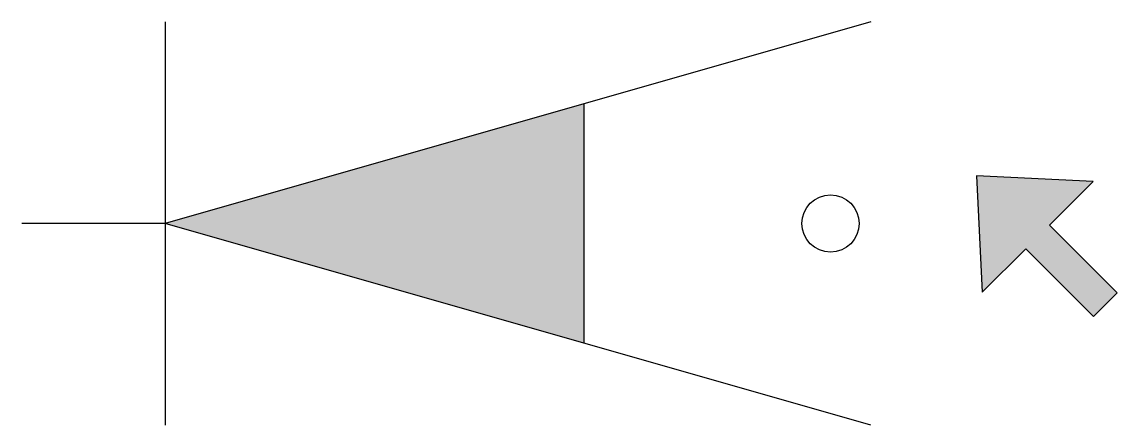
# Model space of a CAD drawing. Extents: x 0 to 11.5, y -2.1 to 2.1.
import ezdxf

# ---------------------------------------------------------------- set-up
doc = ezdxf.new("R2010")
doc.units = 0
doc.layers.get('0').update_dxf_attribs({"lineweight": 25})

msp = doc.modelspace()

# ---------------------------------------------------------------- hatches: boundary and pattern name
h = msp.add_hatch(color=256)
h.dxf.hatch_style = 1
h.paths.add_polyline_path([(11.204, -0.972), (11.452, -0.724), (10.745, -0.017), (11.2, 0.439), (9.981, 0.5), (10.041, -0.72), (10.497, -0.264)])

# ---------------------------------------------------------------- linework, layer by layer
for p, q in [((8.878, 2.11), (1.499, 0)), ((1.499, 2.11), (1.499, -2.11)), ((5.878, -1.252), (5.878, 1.252)), ((1.499, 0), (0, 0)), ((8.878, -2.11), (1.499, 0))]:
    msp.add_line(p, q)
msp.add_lwpolyline([(11.204, -0.972), (11.452, -0.724), (10.745, -0.017), (11.2, 0.439), (9.981, 0.5), (10.041, -0.72), (10.497, -0.264)], close=True)
msp.add_circle((8.455, 0), 0.3)
msp.add_solid([(1.499, 0), (5.878, 1.252), (5.878, -1.252)])

doc.saveas('drawing.dxf')
